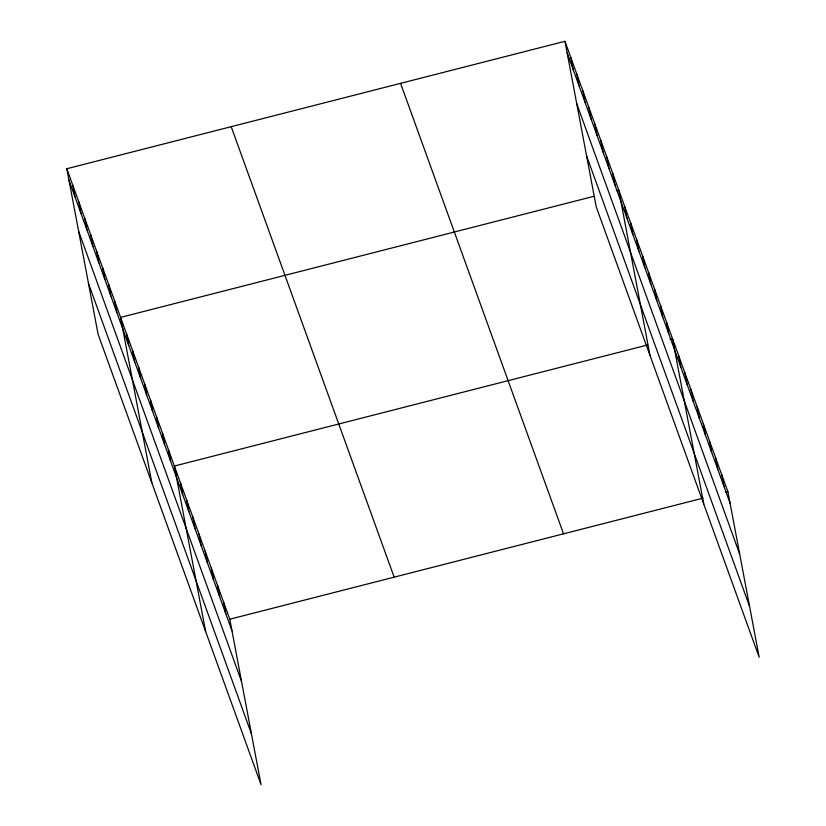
<?xml version="1.0" encoding="UTF-8"?>
<svg xmlns="http://www.w3.org/2000/svg" width="826" height="826" viewBox="0 0 826 826"><rect width="100%" height="100%" fill="white"/><g stroke="black" fill="none" stroke-linecap="round" stroke-linejoin="round"><path stroke-width="1.24" d="M66.813 168.731L229.783 619.211L261.047 784.7L98.087 334.231L66.813 168.731L564.953 41.3L727.913 491.769L759.187 657.269L596.217 206.789L564.953 41.3M593.822 196.33L120.596 317.39L151.86 482.88M616.237 190.589L618.726 189.959L650 355.448M647.605 344.979L174.369 466.05L205.643 631.539M670.02 339.249L672.509 338.608L703.773 504.108M229.783 619.211L703.009 498.14M725.424 492.41L727.913 491.769M567.132 52.843L730.101 503.323M576.734 103.653L739.693 554.122M586.625 155.99L749.585 606.46M400.569 83.354L563.528 533.823M231.197 126.677L394.167 577.157M68.992 180.285L231.961 630.754M78.594 231.084L241.564 681.553M88.485 283.421L251.455 733.901M721.759 474.754L723.937 486.308M715.605 457.738L717.784 469.282M709.441 440.723L711.63 452.266M703.287 423.697L705.476 435.25M697.134 406.681L699.312 418.235M690.98 389.665L693.159 401.209M684.816 372.65L687.005 384.193M678.662 355.634L680.841 367.178M666.53 322.099L668.709 333.642M660.552 305.579L662.741 317.122M654.584 289.059L656.763 300.612M648.606 272.539L650.785 284.092M642.628 256.029L644.817 267.572M636.66 239.509L638.839 251.052M630.682 222.989L632.861 234.543M624.704 206.469L626.882 218.023M612.758 173.439L614.936 184.983M606.78 156.919L608.958 168.473M600.801 140.399L602.98 151.953M594.823 123.89L597.012 135.433M588.855 107.37L591.034 118.913M582.877 90.85L585.056 102.403M576.899 74.33L579.088 85.883M570.921 57.82L573.11 69.363M223.619 602.185L225.808 613.739M217.465 585.169L219.644 596.723M211.311 568.154L213.49 579.697M205.158 551.138L207.336 562.682M198.994 534.112L201.183 545.666M192.84 517.097L195.019 528.65M186.686 500.081L188.865 511.635M180.533 483.065L182.711 494.609M168.401 449.53L170.579 461.073M162.423 433.01L164.601 444.564M156.444 416.49L158.623 428.044M150.466 399.98L152.655 411.524M144.498 383.46L146.677 395.004M138.52 366.94L140.699 378.494M132.542 350.42L134.721 361.974M126.564 333.91L128.753 345.454M114.618 300.87L116.796 312.424M108.64 284.35L110.829 295.904M102.661 267.841L104.85 279.384M96.694 251.321L98.872 262.864M90.715 234.801L92.894 246.355M84.737 218.281L86.926 229.834M78.769 201.771L80.948 213.314M72.791 185.251L74.97 196.794"/></g></svg>
